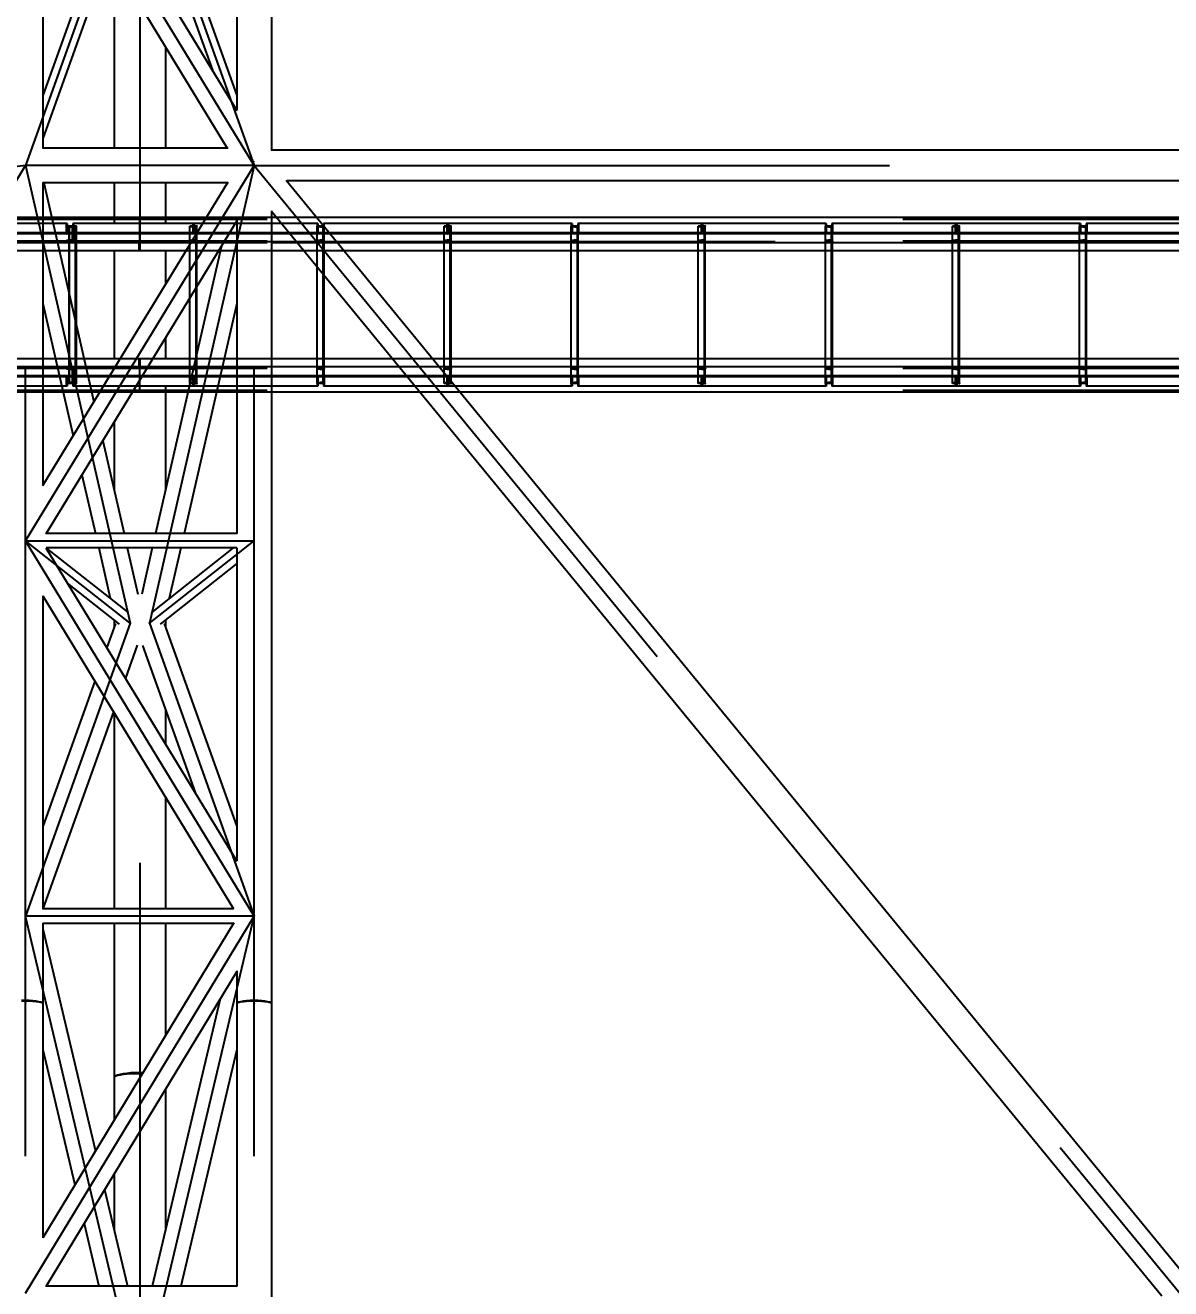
# Model space of a CAD drawing. Header units: millimetres. Extents: x 150209.93 to 150215.05, y 136675.65 to 136679.93.
# Drawn here: x 150211.6173 to 150211.7976, y 136678.958 to 136679.157 of the extents above; entities that cross this region are included whole.
import ezdxf

# ---------------------------------------------------------------- set-up
doc = ezdxf.new("R2010")
doc.units = ezdxf.units.MM
doc.header["$LTSCALE"] = 0.25
for name, pattern in [('CENTER', [50.8, 31.75, -6.35, 6.35, -6.35]), ('XKITLINE00', [0]), ('XKITLINE02', [4, 2, -2]), ('XKITLINE03', [6, 3, -1, 1, -1])]:
    doc.linetypes.add(name, pattern=pattern)
doc.styles.add('ROMANS', font='romans.shx')
doc.dimstyles.new('MD300', dxfattribs={"dimtxt": 2.5, "dimasz": 2.5, "dimexe": 1, "dimexo": 1, "dimgap": 0.5, "dimtad": 1, "dimdec": 1, "dimlfac": 50, "dimrnd": 0.5, "dimdsep": 46, "dimtxsty": 'ROMANS', "dimcen": 1, "dimclrd": 146, "dimclre": 146, "dimclrt": 30, "dimadec": 1, "dimazin": 2, "dimtfac": 1, "dimtdec": 1, "dimtmove": 0, "dimatfit": 1, "dimfxl": 1, "dimtolj": 1, "dimtzin": 0, "dimlwd": -1, "dimlwe": -1, "dimarcsym": 0})

# ---------------------------------------------------------------- blocks, each defined once
blk = doc.blocks.new('çatıı')
at = {"color": 8, "linetype": 'CENTER'}
for p, q in [((13445, 16860.12), (13445, 18041.93)), ((13625, 16860.12), (13625, 18041.93)), ((13535, 17970.86), (13535, 16802.03)), ((13625, 17519.98), (13445, 17815.44)), ((13527.5, 17750.55), (13445, 17519.98)), ((13542.5, 17750.55), (13625, 17519.98)), ((12370, 15740.27), (13445, 17519.98)), ((13445, 17519.98), (12370, 17380.27)), ((13445, 17519.98), (13527.5, 17159.65)), ((13445, 17224.53), (13625, 17519.98)), ((13625, 17519.98), (13445, 17519.98)), ((13625, 17519.98), (13542.5, 17159.65)), ((13625, 17519.98), (15085, 15740.27)), ((13625, 17519.98), (15085, 17519.98)), ((13527.5, 17159.65), (13445, 17224.53)), ((13625, 16929.08), (13445, 17224.53)), ((13445, 17224.53), (13625, 17224.53)), ((13542.5, 17159.65), (13625, 17224.53)), ((13527.5, 17159.65), (13445, 16929.08)), ((13542.5, 17159.65), (13625, 16929.08)), ((13527.5, 16580.93), (13445, 16929.08)), ((13445, 16632.17), (13625, 16929.08)), ((13625, 16929.08), (13445, 16929.08)), ((13542.5, 16580.93), (13625, 16929.08)), ((13445, 15740.27), (13445, 16860.12)), ((13625, 15740.27), (13625, 16860.12)), ((13535, 16802.03), (13535, 15911.73))]:
    blk.add_line(p, q, dxfattribs=at)
at = {"color": 8, "linetype": 'XKITLINE00'}
for p, q in [((13638.65, 18041.93), (13638.65, 17532.17)), ((13461.11, 17810.02), (13611.39, 17563.35)), ((13611.35, 17809.89), (13611.35, 17563.42)), ((13458.65, 17772.12), (13458.65, 17533.63)), ((13458.65, 17772), (13603.87, 17533.63)), ((13550.74, 17744.43), (13611.35, 17575.05)), ((13541.75, 17735.72), (13592.09, 17595.03)), ((13503.04, 17699.13), (13458.65, 17575.05)), ((13510.67, 17686.61), (13458.65, 17541.22)), ((13514.7, 17680), (13514.7, 17533.63)), ((13555.3, 17613.36), (13555.3, 17533.63)), ((13604.58, 17533.63), (13458.34, 17533.63)), ((15071.65, 17532.17), (13638.3, 17532.17)), ((13624.85, 17523.06), (13624.85, 17523.02)), ((13624.85, 17523.02), (13624.85, 17522.94)), ((13604.2, 17506.9), (13458.5, 17267.74)), ((13458.65, 17506.6), (13458.65, 17267.98)), ((13603.86, 17506.33), (13458.65, 17506.33)), ((13459.35, 17506.33), (13498.83, 17333.93)), ((13514.7, 17506.33), (13514.7, 17474.25)), ((13555.3, 17506.33), (13555.3, 17474.25)), ((13650.25, 17508.4), (14355, 16649.34)), ((15059.25, 17507.8), (13650.74, 17507.8)), ((13611.35, 17476.53), (13461.26, 17230.18)), ((13611.35, 17476.8), (13611.35, 17230.18)), ((13638.65, 17484.42), (13638.65, 16860.12)), ((13638.65, 17484.14), (14339.24, 16630.13)), ((13514.7, 17460.55), (13514.7, 17460.27)), ((13599.28, 17456.73), (13547.41, 17230.18)), ((13555.3, 17460.55), (13555.3, 17460.27)), ((13514.7, 17452.77), (13514.7, 17367.78)), ((13555.3, 17452.77), (13555.3, 17426.62)), ((13458.65, 17411.3), (13482.5, 17307.13)), ((13611.35, 17411.3), (13569.88, 17230.18)), ((13555.3, 17384.53), (13555.3, 17367.78)), ((13514.7, 17360.28), (13514.7, 17360)), ((13555.3, 17360.28), (13555.3, 17360)), ((13555.3, 17346.28), (13555.3, 17264.62)), ((13514.7, 17317.89), (13514.7, 17264.62)), ((13505.83, 17303.34), (13522.58, 17230.18)), ((13489.5, 17276.54), (13500.11, 17230.18)), ((13611.53, 17230.18), (13460.76, 17230.18)), ((13461.1, 17219.12), (13611.4, 16972.43)), ((13611.35, 17218.88), (13461.25, 17218.88)), ((13526.1, 17168), (13461.41, 17218.88)), ((13502.7, 17218.88), (13511.77, 17179.27)), ((13525.17, 17218.88), (13533.52, 17182.39)), ((13544.82, 17218.88), (13536.47, 17182.39)), ((13608.59, 17218.88), (13543.82, 17167.94)), ((13567.29, 17218.88), (13558.22, 17179.27)), ((13611.35, 17218.97), (13611.35, 16972.51)), ((13611.35, 17206.54), (13550.91, 17159.01)), ((13519.11, 17158.99), (13478.08, 17191.26)), ((13458.65, 17181.23), (13458.65, 16934.78)), ((13458.65, 17181.09), (13608.71, 16934.78)), ((13515.8, 17159.45), (13509.01, 17140.49)), ((13514.7, 17162.46), (13514.7, 17156.38)), ((13554.17, 17159.52), (13611.35, 16999.73)), ((13555.3, 17162.46), (13555.3, 17156.38)), ((13532.91, 17142.29), (13523.66, 17116.44)), ((13537.1, 17142.22), (13578.58, 17026.3)), ((13499.53, 17113.99), (13458.65, 16999.73)), ((13514.18, 17089.93), (13458.66, 16934.78)), ((13514.7, 17089.09), (13514.7, 16934.78)), ((13555.3, 17091.37), (13555.3, 17064.52)), ((13555.3, 17022.45), (13555.3, 16934.78)), ((13609, 16934.78), (13458.51, 16934.78)), ((13608.93, 16923.69), (13458.57, 16675.68)), ((13458.65, 16923.53), (13458.65, 16860.12)), ((13608.73, 16923.38), (13458.65, 16923.38)), ((13458.65, 16918.96), (13500.07, 16744.14)), ((13514.7, 16923.38), (13514.7, 16802.03)), ((13555.3, 16923.38), (13555.3, 16835.23)), ((13611.35, 16885.44), (13461.23, 16637.82)), ((13611.35, 16885.94), (13611.35, 16860.12)), ((13445, 16862.65), (13441.96, 16862.59)), ((13445, 16862.12), (13441.96, 16862.07)), ((13445, 16862.54), (13442.09, 16862.48)), ((13448.03, 16862.59), (13445, 16862.65)), ((13447.9, 16862.48), (13445, 16862.54)), ((13448.03, 16862.07), (13445, 16862.12)), ((13450.66, 16862.3), (13447.9, 16862.48)), ((13450.92, 16862.4), (13448.03, 16862.59)), ((13450.92, 16861.92), (13448.03, 16862.07)), ((13453.13, 16862.01), (13450.66, 16862.3)), ((13453.51, 16862.1), (13450.92, 16862.4)), ((13453.51, 16861.68), (13450.92, 16861.92)), ((13455.2, 16861.63), (13453.13, 16862.01)), ((13455.67, 16861.7), (13453.51, 16862.1)), ((13455.67, 16861.37), (13453.51, 16861.68)), ((13456.75, 16861.17), (13455.2, 16861.63)), ((13457.29, 16861.22), (13455.67, 16861.7)), ((13457.29, 16860.99), (13455.67, 16861.37)), ((13456.94, 16861.07), (13456.75, 16861.17)), ((13458.3, 16860.68), (13457.29, 16861.22)), ((13458.3, 16860.56), (13457.29, 16860.99)), ((13458.3, 16860.68), (13458.65, 16860.12)), ((13458.3, 16860.56), (13458.65, 16860.12)), ((13458.65, 16860.12), (13458.65, 16675.8)), ((13598.3, 16863.93), (13544.72, 16637.82)), ((13611.69, 16860.68), (13611.35, 16860.12)), ((13611.69, 16860.56), (13611.35, 16860.12)), ((13611.35, 16860.12), (13611.35, 16637.82)), ((13612.7, 16861.21), (13611.69, 16860.68)), ((13612.7, 16860.98), (13611.69, 16860.56)), ((13614.32, 16861.69), (13612.7, 16861.21)), ((13614.32, 16861.36), (13612.7, 16860.98)), ((13613.24, 16861.16), (13613.04, 16861.06)), ((13614.79, 16861.62), (13613.24, 16861.16)), ((13616.48, 16862.09), (13614.32, 16861.69)), ((13616.48, 16861.67), (13614.32, 16861.36)), ((13616.86, 16862), (13614.79, 16861.62)), ((13619.07, 16862.39), (13616.48, 16862.09)), ((13619.07, 16861.91), (13616.48, 16861.67)), ((13619.33, 16862.29), (13616.86, 16862)), ((13621.96, 16862.58), (13619.07, 16862.39)), ((13621.96, 16862.06), (13619.07, 16861.91)), ((13622.09, 16862.47), (13619.33, 16862.29)), ((13625, 16862.64), (13621.96, 16862.58)), ((13625, 16862.11), (13621.96, 16862.06)), ((13625, 16862.53), (13622.09, 16862.47)), ((13628.03, 16862.58), (13625, 16862.64)), ((13627.9, 16862.47), (13625, 16862.53)), ((13628.03, 16862.06), (13625, 16862.11)), ((13630.66, 16862.29), (13627.9, 16862.47)), ((13630.92, 16862.39), (13628.03, 16862.58)), ((13630.92, 16861.91), (13628.03, 16862.06)), ((13633.13, 16862), (13630.66, 16862.29)), ((13633.51, 16862.09), (13630.92, 16862.39)), ((13633.51, 16861.67), (13630.92, 16861.91)), ((13635.2, 16861.62), (13633.13, 16862)), ((13635.67, 16861.69), (13633.51, 16862.09)), ((13635.67, 16861.36), (13633.51, 16861.67)), ((13636.75, 16861.16), (13635.2, 16861.62)), ((13637.29, 16861.21), (13635.67, 16861.69)), ((13637.29, 16860.98), (13635.67, 16861.36)), ((13636.95, 16861.06), (13636.75, 16861.16)), ((13638.3, 16860.68), (13637.29, 16861.21)), ((13638.3, 16860.56), (13637.29, 16860.98)), ((13638.3, 16860.68), (13638.65, 16860.12)), ((13638.3, 16860.56), (13638.65, 16860.12)), ((13638.65, 16860.12), (13638.65, 15785.97)), ((13458.65, 16823.99), (13483.89, 16717.45)), ((13611.35, 16823.99), (13567.23, 16637.82)), ((13515, 16802.69), (13514.7, 16802.03)), ((13515, 16802.55), (13514.7, 16802.03)), ((13514.7, 16802.03), (13514.7, 16768.26)), ((13515.92, 16803.32), (13515, 16802.69)), ((13515.92, 16803.05), (13515, 16802.55)), ((13517.42, 16803.91), (13515.92, 16803.32)), ((13517.42, 16803.52), (13515.92, 16803.05)), ((13519.44, 16804.45), (13517.42, 16803.91)), ((13519.44, 16803.94), (13517.42, 16803.52)), ((13518.44, 16803.8), (13518.05, 16803.65)), ((13520.35, 16804.31), (13518.44, 16803.8)), ((13521.95, 16804.92), (13519.44, 16804.45)), ((13521.95, 16804.31), (13519.44, 16803.94)), ((13522.71, 16804.75), (13520.35, 16804.31)), ((13524.85, 16805.29), (13521.95, 16804.92)), ((13524.85, 16804.61), (13521.95, 16804.31)), ((13525.44, 16805.1), (13522.71, 16804.75)), ((13528.05, 16805.57), (13524.85, 16805.29)), ((13528.05, 16804.82), (13524.85, 16804.61)), ((13528.46, 16805.36), (13525.44, 16805.1)), ((13531.47, 16805.74), (13528.05, 16805.57)), ((13531.47, 16804.96), (13528.05, 16804.82)), ((13531.68, 16805.52), (13528.46, 16805.36)), ((13535, 16805.8), (13531.47, 16805.74)), ((13535, 16805), (13531.47, 16804.96)), ((13535, 16805.58), (13531.68, 16805.52)), ((13537.43, 16805.76), (13535, 16805.8)), ((13537.3, 16805.54), (13535, 16805.58)), ((13536.96, 16804.98), (13535, 16805)), ((13555.3, 16792.98), (13555.3, 16682.43)), ((13514.7, 16726.01), (13514.7, 16682.43)), ((13507.27, 16713.77), (13525.27, 16637.82)), ((13491.09, 16687.08), (13502.76, 16637.82)), ((13611.51, 16637.82), (13460.88, 16637.82))]:
    blk.add_line(p, q, dxfattribs=at)
at = {"color": 116, "linetype": 'XKITLINE02', "true_color": 0x136734}
for p, q in [((13534.93, 17477.59), (13398.25, 17477.59)), ((13535.07, 17478.12), (13398.92, 17478.12)), ((13465.62, 17478.97), (13405.99, 17478.97)), ((13535.07, 17478.97), (13535, 17478.97)), ((13535.07, 17478.97), (13535, 17478.97)), ((17635, 17478.12), (13535, 17478.12)), ((13535, 17477.82), (13535.07, 17478.12)), ((17635, 17477.59), (13535, 17477.59)), ((13535.07, 17478.97), (13535.07, 17478.12)), ((13638.65, 17478.97), (13587.19, 17478.97)), ((13674.4, 17478.97), (13642.89, 17478.97)), ((13477.79, 17474.25), (13389.03, 17474.27)), ((13477.18, 17466.25), (13389.03, 17466.27)), ((13477.79, 17467.05), (13389.64, 17467.07)), ((13483.3, 17467.05), (13395.14, 17467.07)), ((13483.3, 17466.25), (13395.14, 17466.27)), ((13576.66, 17467.05), (13477.02, 17467.05)), ((13536.42, 17467.05), (13477.02, 17467.05)), ((13477.02, 17467.05), (13477.02, 17466.25)), ((13577.24, 17466.25), (13477.02, 17466.25)), ((13477.79, 17474.25), (13477.18, 17474.25)), ((13477.18, 17474.25), (13477.18, 17466.25)), ((13483.3, 17466.25), (13477.18, 17466.25)), ((13485.01, 17472.27), (13477.21, 17472.27)), ((13477.21, 17472.27), (13477.21, 17471.59)), ((13482.01, 17471.21), (13477.21, 17471.59)), ((13479.51, 17471.59), (13477.21, 17471.59)), ((13477.79, 17474.25), (13477.79, 17467.05)), ((13483.3, 17467.05), (13477.79, 17467.05)), ((13479.51, 17472.27), (13479.51, 17471.59)), ((13479.51, 17452.77), (13479.51, 17472.27)), ((13485.28, 17472.27), (13479.51, 17472.27)), ((13484.31, 17471.21), (13479.51, 17471.59)), ((13479.52, 17348.27), (13479.52, 17472.27)), ((13479.77, 17348.27), (13479.77, 17472.27)), ((13479.78, 17348.27), (13479.78, 17472.27)), ((13482.01, 17461.34), (13482.01, 17471.21)), ((13484.31, 17471.21), (13482.01, 17471.21)), ((13482.29, 17474.25), (13482.29, 17467.05)), ((13534.93, 17474.25), (13482.29, 17474.25)), ((13482.71, 17472.27), (13482.71, 17460.27)), ((13482.88, 17474.25), (13482.88, 17466.25)), ((13534.93, 17466.25), (13482.88, 17466.25)), ((13483.3, 17467.05), (13483.3, 17466.25)), ((13484.31, 17471.21), (13484.31, 17461.34)), ((13484.33, 17348.27), (13484.33, 17472.27)), ((13484.56, 17348.27), (13484.56, 17472.27)), ((13485.01, 17460.27), (13485.01, 17472.27)), ((13485.01, 17452.77), (13485.01, 17472.27)), ((13485.28, 17452.77), (13485.28, 17472.27)), ((13577.24, 17474.25), (13535, 17474.25)), ((13536.19, 17474.25), (13535, 17474.25)), ((13571.38, 17467.05), (13571.38, 17466.25)), ((13579.99, 17472.27), (13574.49, 17472.27)), ((13574.49, 17471.59), (13574.49, 17472.27)), ((13574.49, 17348.27), (13574.49, 17472.27)), ((13579.99, 17472.27), (13574.49, 17472.27)), ((13579.29, 17471.21), (13574.49, 17471.59)), ((13576.66, 17474.25), (13576.66, 17467.05)), ((13638.65, 17474.25), (13577.24, 17474.25)), ((13577.24, 17466.25), (13577.24, 17474.25)), ((13577.24, 17466.25), (13577.24, 17474.25)), ((13680.33, 17466.25), (13577.24, 17466.25)), ((13638.65, 17466.25), (13577.24, 17466.25)), ((13577.82, 17474.25), (13577.82, 17467.05)), ((13680.33, 17467.05), (13577.82, 17467.05)), ((13579.29, 17348.27), (13579.29, 17472.27)), ((13579.29, 17461.34), (13579.29, 17471.21)), ((13579.99, 17460.27), (13579.99, 17472.27)), ((13579.99, 17348.27), (13579.99, 17472.27)), ((13583.05, 17467.05), (13583.05, 17466.25)), ((13675.1, 17474.25), (13638.65, 17474.25)), ((13776.66, 17467.05), (13674.34, 17467.05)), ((13674.34, 17467.05), (13674.34, 17466.25)), ((13777.24, 17466.25), (13674.34, 17466.25)), ((13679.99, 17472.27), (13674.49, 17472.27)), ((13674.49, 17471.59), (13674.49, 17472.27)), ((13674.49, 17348.27), (13674.49, 17472.27)), ((13679.99, 17472.27), (13674.49, 17472.27)), ((13679.29, 17471.21), (13674.49, 17471.59)), ((13674.52, 17474.25), (13674.52, 17466.25)), ((13675.1, 17474.25), (13675.1, 17467.05)), ((13679.29, 17348.27), (13679.29, 17472.27)), ((13679.29, 17461.34), (13679.29, 17471.21)), ((13777.24, 17474.25), (13679.58, 17474.25)), ((13679.58, 17467.05), (13679.58, 17474.25)), ((13679.99, 17460.27), (13679.99, 17472.27)), ((13679.99, 17348.27), (13679.99, 17472.27)), ((13680.16, 17466.25), (13680.16, 17474.25)), ((13684.83, 17466.25), (13680.16, 17466.25)), ((13680.33, 17467.05), (13680.33, 17466.25)), ((13771.43, 17467.05), (13771.43, 17466.25)), ((13774.49, 17348.27), (13774.49, 17472.27)), ((13779.99, 17472.27), (13774.49, 17472.27)), ((13779.99, 17472.27), (13774.49, 17472.27)), ((13774.49, 17471.59), (13774.49, 17472.27)), ((13779.29, 17471.21), (13774.49, 17471.59)), ((13776.66, 17474.25), (13776.66, 17467.05)), ((13777.24, 17466.25), (13777.24, 17474.25)), ((13875.1, 17474.25), (13777.24, 17474.25)), ((13777.24, 17466.25), (13777.24, 17474.25)), ((13880.33, 17466.25), (13777.24, 17466.25)), ((13779.99, 17466.25), (13777.24, 17466.25)), ((13777.82, 17474.25), (13777.82, 17467.05)), ((13880.33, 17467.05), (13777.82, 17467.05)), ((13779.29, 17348.27), (13779.29, 17472.27)), ((13779.29, 17461.34), (13779.29, 17471.21)), ((13779.99, 17348.27), (13779.99, 17472.27)), ((13779.99, 17460.27), (13779.99, 17472.27)), ((13783.05, 17467.05), (13783.05, 17466.25)), ((13976.66, 17467.05), (13874.34, 17467.05)), ((13874.34, 17467.05), (13874.34, 17466.25)), ((13977.24, 17466.25), (13874.34, 17466.25)), ((13874.49, 17348.27), (13874.49, 17472.27)), ((13879.99, 17472.27), (13874.49, 17472.27)), ((13879.99, 17472.27), (13874.49, 17472.27)), ((13874.49, 17471.59), (13874.49, 17472.27)), ((13879.29, 17471.21), (13874.49, 17471.59)), ((13874.52, 17474.25), (13874.52, 17466.25)), ((13875.1, 17474.25), (13875.1, 17467.05)), ((13879.29, 17348.27), (13879.29, 17472.27)), ((13879.29, 17461.34), (13879.29, 17471.21)), ((13977.24, 17474.25), (13879.58, 17474.25)), ((13879.58, 17474.25), (13879.58, 17467.05)), ((13879.99, 17348.27), (13879.99, 17472.27)), ((13879.99, 17460.27), (13879.99, 17472.27)), ((13880.16, 17474.25), (13880.16, 17466.25)), ((13880.33, 17467.05), (13880.33, 17466.25)), ((13971.43, 17467.05), (13971.43, 17466.25)), ((13974.49, 17348.27), (13974.49, 17472.27)), ((13979.99, 17472.27), (13974.49, 17472.27)), ((13979.99, 17472.27), (13974.49, 17472.27)), ((13974.49, 17471.59), (13974.49, 17472.27)), ((13979.29, 17471.21), (13974.49, 17471.59)), ((13976.66, 17474.25), (13976.66, 17467.05)), ((13977.24, 17466.25), (13977.24, 17474.25)), ((14075.1, 17474.25), (13977.24, 17474.25)), ((13977.24, 17466.25), (13977.24, 17474.25)), ((14080.33, 17466.25), (13977.24, 17466.25)), ((13979.99, 17466.25), (13977.24, 17466.25)), ((13977.82, 17474.25), (13977.82, 17467.05)), ((14080.33, 17467.05), (13977.82, 17467.05)), ((13979.29, 17348.27), (13979.29, 17472.27)), ((13979.29, 17461.34), (13979.29, 17471.21)), ((13979.99, 17348.27), (13979.99, 17472.27)), ((13979.99, 17460.27), (13979.99, 17472.27)), ((13983.05, 17467.05), (13983.05, 17466.25)), ((14176.66, 17467.05), (14074.34, 17467.05)), ((14074.34, 17467.05), (14074.34, 17466.25)), ((14177.24, 17466.25), (14074.34, 17466.25)), ((14074.49, 17348.27), (14074.49, 17472.27)), ((14079.99, 17472.27), (14074.49, 17472.27)), ((14079.99, 17472.27), (14074.49, 17472.27)), ((14074.49, 17471.59), (14074.49, 17472.27)), ((14079.29, 17471.21), (14074.49, 17471.59)), ((14074.52, 17474.25), (14074.52, 17466.25)), ((14075.1, 17474.25), (14075.1, 17467.05)), ((14079.29, 17348.27), (14079.29, 17472.27)), ((14079.29, 17461.34), (14079.29, 17471.21)), ((14177.24, 17474.25), (14079.58, 17474.25)), ((14079.58, 17474.25), (14079.58, 17467.05)), ((14079.99, 17348.27), (14079.99, 17472.27)), ((14079.99, 17460.27), (14079.99, 17472.27)), ((14080.16, 17474.25), (14080.16, 17466.25)), ((14080.33, 17467.05), (14080.33, 17466.25)), ((14171.43, 17467.05), (14171.43, 17466.25)), ((14174.49, 17348.27), (14174.49, 17472.27)), ((14179.99, 17472.27), (14174.49, 17472.27)), ((14179.99, 17472.27), (14174.49, 17472.27)), ((14174.49, 17471.59), (14174.49, 17472.27)), ((14179.29, 17471.21), (14174.49, 17471.59)), ((14176.66, 17474.25), (14176.66, 17467.05)), ((14275.1, 17474.25), (14177.24, 17474.25)), ((14177.24, 17466.25), (14177.24, 17474.25)), ((14177.24, 17466.25), (14177.24, 17474.25)), ((14280.33, 17466.25), (14177.24, 17466.25)), ((14179.99, 17466.25), (14177.24, 17466.25)), ((14177.82, 17474.25), (14177.82, 17467.05)), ((14280.33, 17467.05), (14177.82, 17467.05)), ((14179.29, 17348.27), (14179.29, 17472.27)), ((14179.29, 17461.34), (14179.29, 17471.21)), ((14179.99, 17348.27), (14179.99, 17472.27)), ((14179.99, 17460.27), (14179.99, 17472.27)), ((14183.05, 17467.05), (14183.05, 17466.25)), ((14376.66, 17467.05), (14274.34, 17467.05)), ((14274.34, 17467.05), (14274.34, 17466.25)), ((14377.24, 17466.25), (14274.34, 17466.25)), ((14274.49, 17348.27), (14274.49, 17472.27)), ((14279.99, 17472.27), (14274.49, 17472.27)), ((14279.99, 17472.27), (14274.49, 17472.27)), ((14274.49, 17471.59), (14274.49, 17472.27)), ((14279.29, 17471.21), (14274.49, 17471.59)), ((14274.52, 17474.25), (14274.52, 17466.25)), ((14275.1, 17474.25), (14275.1, 17467.05)), ((14279.29, 17348.27), (14279.29, 17472.27)), ((14279.29, 17461.34), (14279.29, 17471.21)), ((14377.24, 17474.25), (14279.58, 17474.25)), ((14279.58, 17474.25), (14279.58, 17467.05)), ((14279.99, 17348.27), (14279.99, 17472.27)), ((14279.99, 17460.27), (14279.99, 17472.27)), ((14280.16, 17474.25), (14280.16, 17466.25)), ((14280.33, 17467.05), (14280.33, 17466.25)), ((13534.97, 17459.42), (12317.7, 17459.42)), ((13534.95, 17460.27), (13379.62, 17460.27)), ((13535.07, 17459.82), (13380.48, 17459.82)), ((13534.93, 17460.35), (13380.88, 17460.35)), ((13470.2, 17458.97), (13431.35, 17458.97)), ((13482.01, 17461.34), (13477.21, 17460.95)), ((13477.21, 17460.95), (13477.21, 17460.27)), ((13479.51, 17460.95), (13477.21, 17460.95)), ((13485.01, 17460.27), (13477.21, 17460.27)), ((13484.31, 17461.34), (13479.51, 17460.95)), ((13479.51, 17460.95), (13479.51, 17460.27)), ((13484.31, 17461.34), (13482.01, 17461.34)), ((13534.57, 17458.97), (13534.57, 17460.27)), ((13534.6, 17458.97), (13534.6, 17459.42)), ((13534.97, 17458.97), (13534.97, 17459.42)), ((17635, 17460.35), (13535, 17460.35)), ((13535, 17458.97), (13535, 17460.27)), ((17635, 17460.27), (13535, 17460.27)), ((13535, 17460.27), (13535, 17452.77)), ((13535.07, 17459.82), (13535, 17460.12)), ((17635, 17459.82), (13535, 17459.82)), ((17635, 17459.42), (13535, 17459.42)), ((13535.07, 17458.97), (13535, 17458.97)), ((13535.07, 17459.82), (13535.07, 17458.97)), ((13579.29, 17461.34), (13574.49, 17460.95)), ((13574.49, 17460.27), (13574.49, 17460.95)), ((13579.99, 17460.27), (13574.49, 17460.27)), ((17635, 17458.97), (13575, 17458.97)), ((13690.81, 17458.97), (13659.29, 17458.97)), ((13679.29, 17461.34), (13674.49, 17460.95)), ((13674.49, 17460.27), (13674.49, 17460.95)), ((13679.99, 17460.27), (13674.49, 17460.27)), ((13779.29, 17461.34), (13774.49, 17460.95)), ((13774.49, 17460.27), (13774.49, 17460.95)), ((13779.99, 17460.27), (13774.49, 17460.27)), ((13879.29, 17461.34), (13874.49, 17460.95)), ((13874.49, 17460.27), (13874.49, 17460.95)), ((13879.99, 17460.27), (13874.49, 17460.27)), ((13979.29, 17461.34), (13974.49, 17460.95)), ((13974.49, 17460.27), (13974.49, 17460.95)), ((13979.99, 17460.27), (13974.49, 17460.27)), ((14079.29, 17461.34), (14074.49, 17460.95)), ((14074.49, 17460.27), (14074.49, 17460.95)), ((14079.99, 17460.27), (14074.49, 17460.27)), ((14179.29, 17461.34), (14174.49, 17460.95)), ((14174.49, 17460.27), (14174.49, 17460.95)), ((14179.99, 17460.27), (14174.49, 17460.27)), ((14279.29, 17461.34), (14274.49, 17460.95)), ((14274.49, 17460.27), (14274.49, 17460.95)), ((14279.99, 17460.27), (14274.49, 17460.27)), ((13471.62, 17452.77), (12318.07, 17452.77)), ((13534.59, 17452.77), (13534.57, 17452.77)), ((13534.59, 17452.77), (13534.57, 17452.77)), ((13534.59, 17452.77), (13534.57, 17452.77)), ((13535, 17452.77), (13534.98, 17452.77)), ((13535, 17452.77), (13534.98, 17452.77)), ((13596.87, 17452.77), (13571.23, 17452.77)), ((13638.65, 17452.77), (13598.37, 17452.77)), ((13695.89, 17452.77), (13664.38, 17452.77)), ((13479.51, 17348.27), (13479.51, 17418.31)), ((13485.01, 17348.27), (13485.01, 17394.29)), ((13485.28, 17348.27), (13485.28, 17393.09)), ((13458.65, 17367.78), (13431.35, 17367.78)), ((13491.08, 17367.78), (13468.61, 17367.78)), ((13535, 17367.78), (13519.44, 17367.78)), ((13534.59, 17367.78), (13534.57, 17367.78)), ((13534.57, 17360.28), (13534.57, 17367.78)), ((13534.6, 17361.13), (13534.59, 17367.78)), ((13534.97, 17361.13), (13534.98, 17367.78)), ((13535, 17367.78), (13534.98, 17367.78)), ((13545.09, 17367.78), (13535, 17367.78)), ((13535, 17360.28), (13535, 17367.78)), ((13535, 17367.78), (13535, 17360.28)), ((13574.49, 17348.27), (13574.49, 17367.78)), ((13601.38, 17367.78), (13578.91, 17367.78)), ((13579.99, 17348.27), (13579.99, 17372.5)), ((13638.65, 17367.78), (13611.35, 17367.78)), ((13674.49, 17348.27), (13674.49, 17367.78)), ((13679.99, 17348.27), (13679.99, 17367.78)), ((13765.62, 17367.78), (13734.11, 17367.78)), ((13774.49, 17348.27), (13774.49, 17367.78)), ((13779.99, 17348.27), (13779.99, 17367.78)), ((13874.49, 17348.27), (13874.49, 17367.78)), ((13879.99, 17348.27), (13879.99, 17367.78)), ((13974.49, 17348.27), (13974.49, 17367.78)), ((13979.99, 17348.27), (13979.99, 17367.78)), ((14074.49, 17348.27), (14074.49, 17367.78)), ((14079.99, 17348.27), (14079.99, 17367.78)), ((14174.49, 17348.27), (14174.49, 17367.78)), ((14179.99, 17348.27), (14179.99, 17367.78)), ((14274.49, 17348.27), (14274.49, 17367.78)), ((14279.99, 17348.27), (14279.99, 17367.78)), ((13535.07, 17361.59), (12317.35, 17361.59)), ((13534.93, 17360.21), (12317.36, 17360.21)), ((13535.07, 17360.74), (12317.43, 17360.74)), ((13535, 17360.28), (12317.67, 17360.28)), ((13534.97, 17361.13), (12317.7, 17361.13)), ((13458.65, 17361.59), (13431.35, 17361.59)), ((13492.49, 17361.59), (13470.03, 17361.59)), ((13485.01, 17360.27), (13477.21, 17360.27)), ((13477.21, 17360.27), (13477.21, 17359.59)), ((13482.01, 17359.21), (13477.21, 17359.59)), ((13479.51, 17359.59), (13477.21, 17359.59)), ((13479.51, 17360.27), (13479.51, 17359.59)), ((13484.31, 17359.21), (13479.51, 17359.59)), ((13482.01, 17349.34), (13482.01, 17359.21)), ((13484.31, 17359.21), (13482.01, 17359.21)), ((13482.71, 17360.27), (13482.71, 17348.27)), ((13484.31, 17359.21), (13484.31, 17349.34)), ((13485.01, 17360.27), (13485.01, 17348.27)), ((13534.92, 17361.59), (13515.67, 17361.59)), ((13534.92, 17351.08), (13534.92, 17361.59)), ((13535.07, 17360.74), (13534.93, 17360.21)), ((13534.93, 17351.11), (13534.93, 17360.21)), ((13535, 17351.21), (13535, 17361.59)), ((13541.32, 17361.59), (13535, 17361.59)), ((17635, 17361.13), (13535, 17361.13)), ((17635, 17360.74), (13535, 17360.74)), ((17635, 17360.28), (13535, 17360.28)), ((17635, 17360.21), (13535, 17360.21)), ((13535.07, 17361.59), (13535.07, 17360.74)), ((13579.99, 17360.27), (13574.49, 17360.27)), ((13574.49, 17359.59), (13574.49, 17360.27)), ((13579.29, 17359.21), (13574.49, 17359.59)), ((13599.96, 17361.59), (13577.5, 17361.59)), ((13579.29, 17349.34), (13579.29, 17359.21)), ((13579.99, 17348.27), (13579.99, 17360.27)), ((13638.65, 17361.59), (13611.35, 17361.59)), ((13679.99, 17360.27), (13674.49, 17360.27)), ((13674.49, 17359.59), (13674.49, 17360.27)), ((13679.29, 17359.21), (13674.49, 17359.59)), ((13679.29, 17349.34), (13679.29, 17359.21)), ((13679.99, 17348.27), (13679.99, 17360.27)), ((13770.69, 17361.59), (13739.18, 17361.59)), ((13779.99, 17360.27), (13774.49, 17360.27)), ((13774.49, 17359.59), (13774.49, 17360.27)), ((13779.29, 17359.21), (13774.49, 17359.59)), ((13779.29, 17349.34), (13779.29, 17359.21)), ((13779.99, 17348.27), (13779.99, 17360.27)), ((13879.99, 17360.27), (13874.49, 17360.27)), ((13874.49, 17359.59), (13874.49, 17360.27)), ((13879.29, 17359.21), (13874.49, 17359.59)), ((13879.29, 17349.34), (13879.29, 17359.21)), ((13879.99, 17348.27), (13879.99, 17360.27)), ((13979.99, 17360.27), (13974.49, 17360.27)), ((13974.49, 17359.59), (13974.49, 17360.27)), ((13979.29, 17359.21), (13974.49, 17359.59)), ((13979.29, 17349.34), (13979.29, 17359.21)), ((13979.99, 17348.27), (13979.99, 17360.27)), ((14079.99, 17360.27), (14074.49, 17360.27)), ((14074.49, 17359.59), (14074.49, 17360.27)), ((14079.29, 17359.21), (14074.49, 17359.59)), ((14079.29, 17349.34), (14079.29, 17359.21)), ((14079.99, 17348.27), (14079.99, 17360.27)), ((14179.99, 17360.27), (14174.49, 17360.27)), ((14174.49, 17359.59), (14174.49, 17360.27)), ((14179.29, 17359.21), (14174.49, 17359.59)), ((14179.29, 17349.34), (14179.29, 17359.21)), ((14179.99, 17348.27), (14179.99, 17360.27)), ((14279.99, 17360.27), (14274.49, 17360.27)), ((14274.49, 17359.59), (14274.49, 17360.27)), ((14279.29, 17359.21), (14274.49, 17359.59)), ((14279.29, 17349.34), (14279.29, 17359.21)), ((14279.99, 17348.27), (14279.99, 17360.27)), ((13483.3, 17354.29), (13389.03, 17354.29)), ((13483.3, 17353.49), (13389.64, 17353.49)), ((13577.24, 17354.28), (13477.02, 17354.28)), ((13477.02, 17354.28), (13477.02, 17353.48)), ((13576.66, 17353.48), (13477.02, 17353.48)), ((13477.18, 17354.29), (13477.18, 17346.29)), ((13482.01, 17349.34), (13477.21, 17348.95)), ((13477.21, 17348.95), (13477.21, 17348.27)), ((13479.51, 17348.95), (13477.21, 17348.95)), ((13485.01, 17348.27), (13477.21, 17348.27)), ((13477.79, 17353.49), (13477.79, 17346.29)), ((13484.31, 17349.34), (13479.51, 17348.95)), ((13479.51, 17348.95), (13479.51, 17348.27)), ((13485.28, 17348.27), (13479.51, 17348.27)), ((13484.31, 17349.34), (13482.01, 17349.34)), ((13482.29, 17353.48), (13482.29, 17346.28)), ((13482.88, 17354.28), (13482.88, 17346.28)), ((13483.3, 17354.29), (13483.3, 17353.49)), ((13571.38, 17354.28), (13571.38, 17353.48)), ((13579.29, 17349.34), (13574.49, 17348.95)), ((13574.49, 17348.27), (13574.49, 17348.95)), ((13579.99, 17348.27), (13574.49, 17348.27)), ((13579.99, 17348.27), (13574.49, 17348.27)), ((13576.66, 17353.48), (13576.66, 17346.28)), ((13680.33, 17354.29), (13577.24, 17354.29)), ((13577.24, 17354.29), (13577.24, 17346.29)), ((13577.24, 17354.28), (13577.24, 17346.28)), ((13680.33, 17353.49), (13577.82, 17353.49)), ((13577.82, 17353.49), (13577.82, 17346.29)), ((13583.05, 17354.29), (13583.05, 17353.49)), ((13777.24, 17354.28), (13674.34, 17354.28)), ((13674.34, 17354.28), (13674.34, 17353.48)), ((13776.66, 17353.48), (13674.34, 17353.48)), ((13679.29, 17349.34), (13674.49, 17348.95)), ((13674.49, 17348.27), (13674.49, 17348.95)), ((13679.99, 17348.27), (13674.49, 17348.27)), ((13679.99, 17348.27), (13674.49, 17348.27)), ((13674.52, 17354.29), (13674.52, 17346.29)), ((13675.1, 17353.49), (13675.1, 17346.29)), ((13679.58, 17353.48), (13679.58, 17346.28)), ((13680.16, 17354.28), (13680.16, 17346.28)), ((13680.33, 17354.29), (13680.33, 17353.49)), ((13771.43, 17354.28), (13771.43, 17353.48)), ((13779.29, 17349.34), (13774.49, 17348.95)), ((13774.49, 17348.27), (13774.49, 17348.95)), ((13779.99, 17348.27), (13774.49, 17348.27)), ((13779.99, 17348.27), (13774.49, 17348.27)), ((13776.66, 17353.48), (13776.66, 17346.28)), ((13880.33, 17354.29), (13777.24, 17354.29)), ((13777.24, 17346.29), (13777.24, 17354.29)), ((13777.24, 17346.28), (13777.24, 17354.28)), ((13880.33, 17353.49), (13777.82, 17353.49)), ((13777.82, 17353.49), (13777.82, 17346.29)), ((13783.05, 17354.29), (13783.05, 17353.49)), ((13977.24, 17354.28), (13874.34, 17354.28)), ((13874.34, 17354.28), (13874.34, 17353.48)), ((13976.66, 17353.48), (13874.34, 17353.48)), ((13879.29, 17349.34), (13874.49, 17348.95)), ((13874.49, 17348.27), (13874.49, 17348.95)), ((13879.99, 17348.27), (13874.49, 17348.27)), ((13879.99, 17348.27), (13874.49, 17348.27)), ((13874.52, 17354.29), (13874.52, 17346.29)), ((13875.1, 17353.49), (13875.1, 17346.29)), ((13879.58, 17353.48), (13879.58, 17346.28)), ((13880.16, 17354.28), (13880.16, 17346.28)), ((13880.33, 17354.29), (13880.33, 17353.49)), ((13971.43, 17354.28), (13971.43, 17353.48)), ((13979.29, 17349.34), (13974.49, 17348.95)), ((13974.49, 17348.27), (13974.49, 17348.95)), ((13979.99, 17348.27), (13974.49, 17348.27)), ((13979.99, 17348.27), (13974.49, 17348.27)), ((13976.66, 17353.48), (13976.66, 17346.28)), ((14080.33, 17354.29), (13977.24, 17354.29)), ((13977.24, 17346.29), (13977.24, 17354.29)), ((13977.24, 17346.28), (13977.24, 17354.28)), ((14080.33, 17353.49), (13977.82, 17353.49)), ((13977.82, 17353.49), (13977.82, 17346.29)), ((13983.05, 17354.29), (13983.05, 17353.49)), ((14177.24, 17354.28), (14074.34, 17354.28)), ((14074.34, 17354.28), (14074.34, 17353.48)), ((14176.66, 17353.48), (14074.34, 17353.48)), ((14079.29, 17349.34), (14074.49, 17348.95)), ((14074.49, 17348.27), (14074.49, 17348.95)), ((14079.99, 17348.27), (14074.49, 17348.27)), ((14079.99, 17348.27), (14074.49, 17348.27)), ((14074.52, 17354.29), (14074.52, 17346.29)), ((14075.1, 17353.49), (14075.1, 17346.29)), ((14079.58, 17353.48), (14079.58, 17346.28)), ((14080.16, 17354.28), (14080.16, 17346.28)), ((14080.33, 17354.29), (14080.33, 17353.49)), ((14171.43, 17354.28), (14171.43, 17353.48)), ((14179.29, 17349.34), (14174.49, 17348.95)), ((14174.49, 17348.27), (14174.49, 17348.95)), ((14179.99, 17348.27), (14174.49, 17348.27)), ((14179.99, 17348.27), (14174.49, 17348.27)), ((14176.66, 17353.48), (14176.66, 17346.28)), ((14280.33, 17354.29), (14177.24, 17354.29)), ((14177.24, 17346.29), (14177.24, 17354.29)), ((14177.24, 17346.28), (14177.24, 17354.28)), ((14280.33, 17353.49), (14177.82, 17353.49)), ((14177.82, 17353.49), (14177.82, 17346.29)), ((14183.05, 17354.29), (14183.05, 17353.49)), ((14377.24, 17354.28), (14274.34, 17354.28)), ((14274.34, 17354.28), (14274.34, 17353.48)), ((14376.66, 17353.48), (14274.34, 17353.48)), ((14279.29, 17349.34), (14274.49, 17348.95)), ((14274.49, 17348.27), (14274.49, 17348.95)), ((14279.99, 17348.27), (14274.49, 17348.27)), ((14279.99, 17348.27), (14274.49, 17348.27)), ((14274.52, 17354.29), (14274.52, 17346.29)), ((14275.1, 17353.49), (14275.1, 17346.29)), ((14279.58, 17353.48), (14279.58, 17346.28)), ((14280.16, 17354.28), (14280.16, 17346.28)), ((14280.33, 17354.29), (14280.33, 17353.49)), ((13534.93, 17342.97), (12317.36, 17342.97)), ((13535.07, 17342.44), (12317.43, 17342.44)), ((13477.79, 17346.29), (13389.03, 17346.29)), ((13458.65, 17341.59), (13431.35, 17341.59)), ((13497.07, 17341.59), (13474.61, 17341.59)), ((13534.93, 17346.28), (13482.29, 17346.28)), ((13529.13, 17341.59), (13503.49, 17341.59)), ((13577.24, 17346.28), (13535, 17346.28)), ((17635, 17342.97), (13535, 17342.97)), ((13535.07, 17342.44), (13535, 17342.74)), ((17635, 17342.44), (13535, 17342.44)), ((13535.07, 17341.59), (13535, 17341.59)), ((13535.07, 17342.44), (13535.07, 17341.59)), ((17635, 17341.59), (13572.92, 17341.59)), ((13675.1, 17346.29), (13577.24, 17346.29)), ((13638.65, 17341.59), (13611.35, 17341.59)), ((13777.24, 17346.28), (13679.58, 17346.28)), ((13787.1, 17341.59), (13755.59, 17341.59)), ((13875.1, 17346.29), (13777.24, 17346.29)), ((13977.24, 17346.28), (13879.58, 17346.28)), ((14075.1, 17346.29), (13977.24, 17346.29)), ((14177.24, 17346.28), (14079.58, 17346.28)), ((14275.1, 17346.29), (14177.24, 17346.29)), ((14377.24, 17346.28), (14279.58, 17346.28))]:
    blk.add_line(p, q, dxfattribs=at)
at = {"color": 7, "linetype": 'XKITLINE00'}
for p, q in [((13534.92, 17478.97), (13465.62, 17478.97)), ((13535, 17478.97), (13534.92, 17478.97)), ((13534.92, 17478.97), (13534.92, 17458.97)), ((13534.93, 17477.59), (13535, 17477.82)), ((13534.93, 17477.59), (13534.93, 17460.35)), ((13535, 17458.97), (13535, 17478.97)), ((13587.19, 17478.97), (13535, 17478.97)), ((13642.89, 17478.97), (13638.65, 17478.97)), ((15035.59, 17478.97), (13674.4, 17478.97)), ((13535, 17474.25), (13534.93, 17474.25)), ((13535, 17466.25), (13534.93, 17466.25)), ((13535, 17458.97), (13470.2, 17458.97)), ((13534.57, 17452.77), (13534.57, 17458.97)), ((13534.59, 17452.77), (13534.6, 17458.97)), ((13535, 17460.12), (13534.93, 17460.35)), ((13535, 17460.27), (13534.95, 17460.27)), ((13534.98, 17452.77), (13534.97, 17458.97)), ((13575, 17458.97), (13535, 17458.97)), ((13535, 17452.77), (13535, 17458.97)), ((13659.29, 17458.97), (13638.65, 17458.97)), ((15019.19, 17458.97), (13690.81, 17458.97)), ((13534.57, 17452.77), (13471.62, 17452.77)), ((13479.51, 17418.31), (13479.51, 17452.77)), ((13485.01, 17394.29), (13485.01, 17452.77)), ((13485.28, 17393.09), (13485.28, 17452.77)), ((13534.98, 17452.77), (13534.59, 17452.77)), ((13571.23, 17452.77), (13535, 17452.77)), ((13598.37, 17452.77), (13596.87, 17452.77)), ((13664.38, 17452.77), (13638.65, 17452.77)), ((15014.1, 17452.77), (13695.89, 17452.77)), ((13774.49, 17367.78), (13774.49, 17452.77)), ((13779.99, 17367.78), (13779.99, 17452.77)), ((13874.49, 17367.78), (13874.49, 17452.77)), ((13879.99, 17367.78), (13879.99, 17452.77)), ((13974.49, 17367.78), (13974.49, 17452.77)), ((13979.99, 17367.78), (13979.99, 17452.77)), ((14074.49, 17367.78), (14074.49, 17452.77)), ((14079.99, 17367.78), (14079.99, 17452.77)), ((14174.49, 17367.78), (14174.49, 17452.77)), ((14179.99, 17367.78), (14179.99, 17452.77)), ((14274.49, 17367.78), (14274.49, 17452.77)), ((14279.99, 17367.78), (14279.99, 17452.77)), ((13674.49, 17367.78), (13674.49, 17440.44)), ((13679.99, 17367.78), (13679.99, 17433.74)), ((13579.99, 17372.5), (13579.99, 17425.07)), ((13574.49, 17367.78), (13574.49, 17416.04)), ((13468.61, 17367.78), (13458.65, 17367.78)), ((13519.44, 17367.78), (13491.08, 17367.78)), ((13578.91, 17367.78), (13545.09, 17367.78)), ((13611.35, 17367.78), (13601.38, 17367.78)), ((13734.11, 17367.78), (13638.65, 17367.78)), ((14944.37, 17367.78), (13765.62, 17367.78)), ((13470.03, 17361.59), (13458.65, 17361.59)), ((13515.67, 17361.59), (13492.49, 17361.59)), ((13577.5, 17361.59), (13541.32, 17361.59)), ((13611.35, 17361.59), (13599.96, 17361.59)), ((13739.18, 17361.59), (13638.65, 17361.59)), ((14939.3, 17361.59), (13770.69, 17361.59)), ((13534.92, 17341.59), (13534.92, 17351.08)), ((13534.93, 17342.97), (13534.93, 17351.11)), ((13535, 17341.59), (13535, 17351.21)), ((13474.61, 17341.59), (13458.65, 17341.59)), ((13503.49, 17341.59), (13497.07, 17341.59)), ((13535, 17341.59), (13529.13, 17341.59)), ((13535, 17346.28), (13534.93, 17346.28)), ((13535, 17342.74), (13534.93, 17342.97)), ((13572.92, 17341.59), (13535, 17341.59)), ((13611.35, 17341.59), (13595.38, 17341.59)), ((13755.59, 17341.59), (13638.65, 17341.59)), ((14922.89, 17341.59), (13787.1, 17341.59))]:
    blk.add_line(p, q, dxfattribs=at)
at = {"color": 1, "linetype": 'XKITLINE03'}
for p, q in [((13477.18, 17466.25), (13389.03, 17466.27)), ((13577.24, 17466.25), (13482.88, 17466.25)), ((13485.01, 17348.27), (13485.01, 17472.27)), ((17635, 17466.27), (13535, 17466.27)), ((13674.52, 17466.25), (13577.24, 17466.25)), ((13579.99, 17348.27), (13579.99, 17472.27)), ((13679.99, 17348.27), (13679.99, 17472.27)), ((13777.24, 17466.25), (13680.16, 17466.25)), ((13874.52, 17466.25), (13777.24, 17466.25)), ((13779.99, 17348.27), (13779.99, 17472.27)), ((13879.99, 17348.27), (13879.99, 17472.27)), ((13977.24, 17466.25), (13880.16, 17466.25)), ((14074.52, 17466.25), (13977.24, 17466.25)), ((13979.99, 17348.27), (13979.99, 17472.27)), ((14079.99, 17348.27), (14079.99, 17472.27)), ((14177.24, 17466.25), (14080.16, 17466.25)), ((14274.52, 17466.25), (14177.24, 17466.25)), ((14179.99, 17348.27), (14179.99, 17472.27)), ((14279.99, 17348.27), (14279.99, 17472.27)), ((14377.24, 17466.25), (14280.16, 17466.25)), ((12318.09, 17460.27), (13535, 17460.27)), ((13482.71, 17460.27), (13485.01, 17460.27)), ((13535, 17460.27), (17635, 17460.27)), ((13535, 17360.28), (12318.09, 17360.28)), ((13482.71, 17360.27), (13485.01, 17360.27)), ((17635, 17360.28), (13535, 17360.28)), ((12311.39, 17354.29), (13535, 17354.29)), ((13389.03, 17354.29), (13477.18, 17354.29)), ((13482.88, 17354.28), (13577.24, 17354.28)), ((17635, 17354.29), (13535, 17354.29)), ((13577.24, 17354.29), (13674.52, 17354.29)), ((13680.16, 17354.28), (13777.24, 17354.28)), ((13777.24, 17354.29), (13874.52, 17354.29)), ((13880.16, 17354.28), (13977.24, 17354.28)), ((13977.24, 17354.29), (14074.52, 17354.29)), ((14080.16, 17354.28), (14177.24, 17354.28)), ((14177.24, 17354.29), (14274.52, 17354.29)), ((14280.16, 17354.28), (14377.24, 17354.28))]:
    blk.add_line(p, q, dxfattribs=at)
at = {"color": 8, "linetype": 'XKITLINE00'}
for centre in [(13445, 17519.98), (13445, 17519.98), (13445, 17519.98), (13445, 17519.98), (13445, 17519.98), (13625, 17519.98), (13625, 17519.98), (13625, 17519.98), (13625, 17519.98), (13625, 17519.98), (13625, 17519.98), (13625, 17519.98), (13445, 17224.53), (13445, 17224.53), (13445, 17224.53), (13445, 17224.53), (13625, 17224.53), (13625, 17224.53), (13527.5, 17159.65), (13527.5, 17159.65), (13527.5, 17159.65), (13542.5, 17159.65), (13542.5, 17159.65), (13542.5, 17159.65), (13445, 16929.08), (13445, 16929.08), (13445, 16929.08), (13625, 16929.08), (13625, 16929.08), (13625, 16929.08), (13625, 16929.08), (13625, 16929.08), (13445, 16860.12), (13445, 16860.12), (13625, 16860.12), (13625, 16860.12), (13535, 16802.03), (13535, 16802.03)]:
    blk.add_circle(centre, 0.05, dxfattribs=at)
at = {"color": 1, "linetype": 'XKITLINE00'}
for centre in [(13477.18, 17466.25), (13482.88, 17466.25), (13485.01, 17472.27), (13535, 17466.27), (13577.24, 17466.25), (13577.24, 17466.25), (13579.99, 17472.27), (13674.52, 17466.25), (13679.99, 17472.27), (13680.16, 17466.25), (13777.24, 17466.25), (13777.24, 17466.25), (13779.99, 17472.27), (13874.52, 17466.25), (13879.99, 17472.27), (13880.16, 17466.25), (13977.24, 17466.25), (13977.24, 17466.25), (13979.99, 17472.27), (14074.52, 17466.25), (14079.99, 17472.27), (14080.16, 17466.25), (14177.24, 17466.25), (14177.24, 17466.25), (14179.99, 17472.27), (14274.52, 17466.25), (14279.99, 17472.27), (14280.16, 17466.25), (13482.71, 17460.27), (13485.01, 17460.27), (13535, 17460.27), (13535, 17460.27), (13579.99, 17460.27), (13679.99, 17460.27), (13779.99, 17460.27), (13879.99, 17460.27), (13979.99, 17460.27), (14079.99, 17460.27), (14179.99, 17460.27), (14279.99, 17460.27), (13482.71, 17360.27), (13485.01, 17360.27), (13535, 17360.28), (13535, 17360.28), (13579.99, 17360.27), (13679.99, 17360.27), (13779.99, 17360.27), (13879.99, 17360.27), (13979.99, 17360.27), (14079.99, 17360.27), (14179.99, 17360.27), (14279.99, 17360.27), (13477.18, 17354.29), (13482.88, 17354.28), (13485.01, 17348.27), (13535, 17354.29), (13535, 17354.29), (13577.24, 17354.29), (13577.24, 17354.28), (13579.99, 17348.27), (13674.52, 17354.29), (13679.99, 17348.27), (13680.16, 17354.28), (13777.24, 17354.29), (13777.24, 17354.28), (13779.99, 17348.27), (13874.52, 17354.29), (13879.99, 17348.27), (13880.16, 17354.28), (13977.24, 17354.29), (13977.24, 17354.28), (13979.99, 17348.27), (14074.52, 17354.29), (14079.99, 17348.27), (14080.16, 17354.28), (14177.24, 17354.29), (14177.24, 17354.28), (14179.99, 17348.27), (14274.52, 17354.29), (14279.99, 17348.27), (14280.16, 17354.28)]:
    blk.add_circle(centre, 0.05, dxfattribs=at)
blk = doc.blocks.new('*D50')
at = {"color": 146, "transparency": 16777216}
blk.add_line((150211.68597, 136679.20978), (150211.91259, 136679.20978), dxfattribs=at)
for points in [[(150211.68597, 136679.21478), (150211.68597, 136679.20478), (150211.65597, 136679.20978)], [(150211.91259, 136679.21478), (150211.91259, 136679.20478), (150211.94259, 136679.20978)]]:
    blk.add_solid(points, dxfattribs=at)
at = {"layer": 'DEFPOINTS', "color": 0, "transparency": 16777216}
for p in [(150211.94259, 136679.20978), (150211.65597, 136679.10921), (150211.94259, 136679.10921)]:
    blk.add_point(p, dxfattribs=at)
at = {"color": 30, "transparency": 16777216, "insert": (150211.79928, 136679.23478), "char_height": 0.03, "attachment_point": 5, "style": 'ROMANS'}
blk.add_mtext('\\A1;14.5', dxfattribs=at)

msp = doc.modelspace()

# ---------------------------------------------------------------- block references
at = {"xscale": 0.0002000170049888334, "yscale": 0.0002000170049888334, "zscale": 0.0002000170049888334}
msp.add_blockref('çatıı', (150208.92807, 136675.63059), dxfattribs=at)

# ---------------------------------------------------------------- dimensions: what is measured, and where the dimension line sits
dim = msp.add_aligned_dim(p1=(150211.65597, 136679.10921), p2=(150211.94259, 136679.10921), distance=0.10058, dimstyle='MD300', override={"dimtxt": 0.03, "dimasz": 0.03, "dimgap": 0.01, "dimse1": 1, "dimse2": 1})
dim.commit()
dim.dimension.update_dxf_attribs({"geometry": '*D50', "text_midpoint": (150211.79928, 136679.23478)})

doc.saveas('drawing.dxf')
